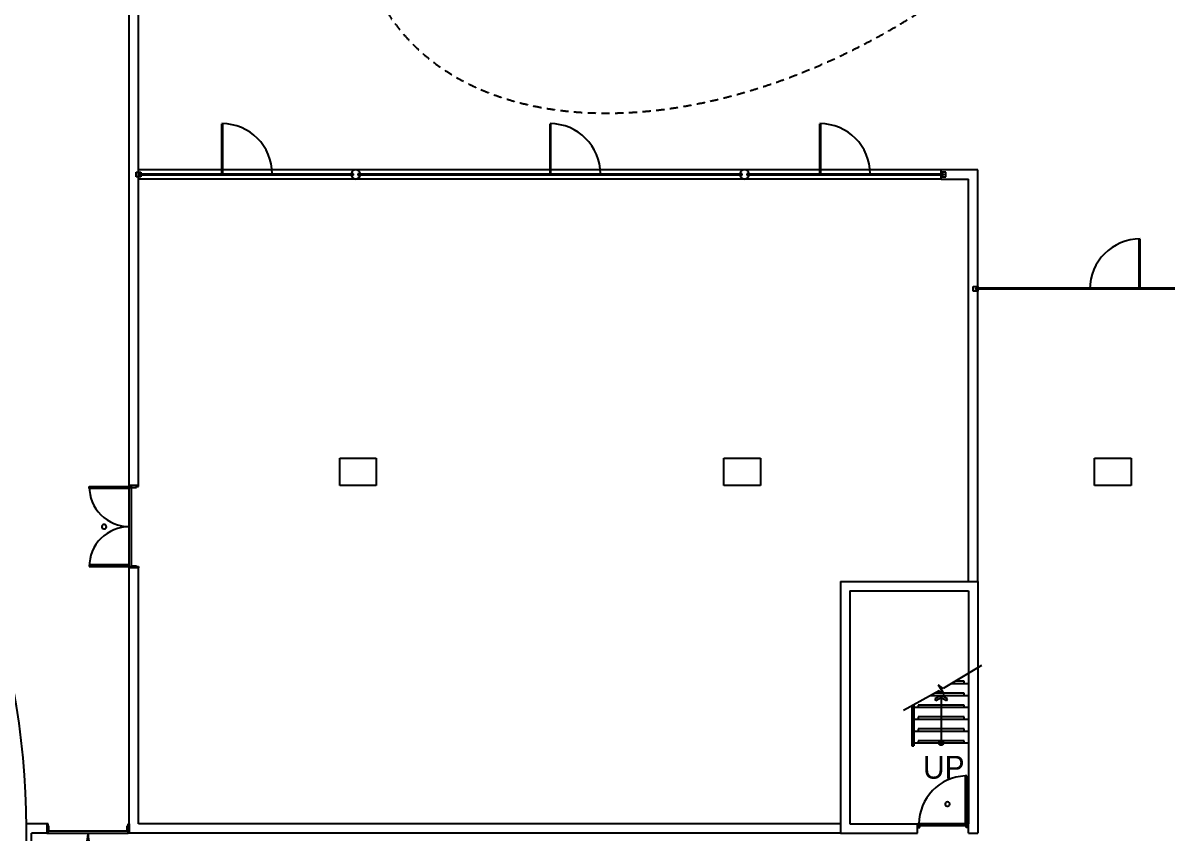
# Model space of a CAD drawing. Header units: millimetres. Extents: x -7718 to 421089, y 87466 to 341395.
# Drawn here: x 132127 to 157143, y 194709 to 212422 of the extents above; entities that cross this region are included whole.
import ezdxf
from ezdxf.enums import TextEntityAlignment as Align

# ---------------------------------------------------------------- set-up
doc = ezdxf.new("R2010")
doc.units = ezdxf.units.MM
doc.header["$LTSCALE"] = 200
doc.header["$MEASUREMENT"] = 0
doc.linetypes.add('HID', pattern=[5, 3, -2])
doc.layers.add('e-plan', color=9, linetype='CONTINUOUS')
doc.styles.add('kiahn', font='HY울릉도L.TTF')

msp = doc.modelspace()

# ---------------------------------------------------------------- linework, layer by layer
at = {"layer": 'e-plan'}
for p, q in [((134453, 202309), (134453, 215499)), ((134653, 202309), (134653, 215499)), ((136478, 209119), (136478, 210217)), ((136478, 210217), (136498, 210217)), ((136498, 209119), (136498, 210217)), ((143653, 209119), (143653, 210217)), ((143653, 210217), (143673, 210217)), ((143673, 209119), (143673, 210217)), ((149552, 209119), (149552, 210217)), ((149552, 210217), (149572, 210217)), ((149572, 209119), (149572, 210217)), ((134603, 209124), (134603, 209159)), ((134603, 209159), (134703, 209159)), ((152203, 209209), (134653, 209209)), ((134703, 209159), (134703, 209124)), ((153003, 209209), (152203, 209209)), ((152203, 209009), (152203, 209209)), ((152303, 209159), (152203, 209159)), ((152203, 209159), (152203, 209124)), ((152303, 209124), (152303, 209159)), ((153003, 200209), (153003, 209209)), ((134603, 209094), (134603, 209124)), ((134603, 209059), (134603, 209094)), ((134703, 209059), (134603, 209059)), ((134703, 209124), (134653, 209124)), ((134653, 209124), (134653, 209094)), ((134653, 209119), (139354, 209119)), ((134653, 209099), (139354, 209099)), ((134653, 209094), (134703, 209094)), ((152203, 209009), (134653, 209009)), ((134703, 209094), (134703, 209059)), ((136478, 209119), (136498, 209119)), ((139354, 209124), (139304, 209124)), ((139304, 209094), (139354, 209094)), ((139354, 209094), (139354, 209124)), ((139501, 209124), (139451, 209124)), ((139451, 209124), (139451, 209094)), ((139451, 209119), (147854, 209119)), ((139451, 209099), (147854, 209099)), ((139451, 209094), (139501, 209094)), ((143653, 209119), (143673, 209119)), ((147854, 209124), (147804, 209124)), ((147804, 209094), (147854, 209094)), ((147854, 209094), (147854, 209124)), ((148001, 209124), (147951, 209124)), ((147951, 209124), (147951, 209094)), ((147951, 209119), (152253, 209119)), ((147951, 209099), (152253, 209099)), ((147951, 209094), (148001, 209094)), ((149552, 209119), (149572, 209119)), ((152203, 209124), (152253, 209124)), ((152253, 209094), (152203, 209094)), ((152203, 209094), (152203, 209059)), ((152203, 209059), (152303, 209059)), ((152203, 209009), (152803, 209009)), ((152253, 209124), (152253, 209094)), ((152303, 209094), (152303, 209124)), ((152303, 209059), (152303, 209094)), ((152803, 200209), (152803, 209009)), ((156533, 206599), (156533, 207697)), ((156553, 207697), (156533, 207697)), ((156553, 206599), (156553, 207697)), ((152903, 206624), (152903, 206659)), ((152903, 206659), (153003, 206659)), ((153003, 206659), (153003, 206624)), ((152903, 206594), (152903, 206624)), ((152903, 206559), (152903, 206594)), ((153003, 206559), (152903, 206559)), ((153003, 206624), (152953, 206624)), ((152953, 206624), (152953, 206594)), ((158753, 206619), (152953, 206619)), ((158753, 206599), (152953, 206599)), ((152953, 206594), (153003, 206594)), ((153003, 206594), (153003, 206559)), ((156553, 206599), (156533, 206599)), ((133578, 202284), (134453, 202284)), ((133578, 202244), (133578, 202284)), ((134453, 202244), (133578, 202244)), ((134653, 202309), (134453, 202309)), ((134453, 202309), (134453, 202284)), ((134453, 200534), (134453, 202284)), ((134453, 202284), (134493, 202284)), ((134453, 202284), (134453, 202244)), ((134493, 202284), (134493, 202264)), ((134493, 202264), (134493, 200554)), ((134493, 202264), (134613, 202264)), ((134613, 202264), (134613, 202284)), ((134613, 202284), (134653, 202284)), ((134653, 202284), (134653, 202309)), ((134453, 200574), (133578, 200574)), ((133578, 200574), (133578, 200534)), ((133578, 200534), (134453, 200534)), ((134453, 200534), (134453, 200574)), ((134453, 200509), (134453, 200534)), ((134453, 200534), (134493, 200534)), ((134453, 194709), (134453, 200509)), ((134653, 200509), (134453, 200509)), ((134493, 200534), (134493, 200554)), ((134493, 200554), (134613, 200554)), ((134613, 200554), (134613, 200534)), ((134613, 200534), (134653, 200534)), ((134653, 200534), (134653, 200509)), ((134653, 194909), (134653, 200509)), ((150003, 200209), (150003, 194709)), ((150003, 200209), (153003, 200209)), ((150003, 200209), (150003, 194709)), ((150003, 200209), (153003, 200209)), ((153003, 200209), (153003, 194709)), ((153003, 200209), (153003, 194709)), ((150203, 200009), (150203, 194909)), ((150203, 200009), (152803, 200009)), ((150203, 200009), (150203, 194909)), ((150203, 200009), (152803, 200009)), ((152803, 200009), (152803, 194909)), ((152803, 200009), (152803, 194909)), ((153088, 198376), (152246, 197869)), ((153088, 198376), (152246, 197869)), ((152246, 197869), (152140, 197952)), ((152140, 197952), (152265, 197745)), ((152246, 197869), (152140, 197952)), ((152140, 197952), (152265, 197745)), ((152428, 197979), (152803, 197979)), ((152428, 197979), (152803, 197979)), ((152703, 198029), (152511, 198029)), ((152703, 198029), (152511, 198029)), ((152703, 197979), (152703, 198029)), ((152703, 197979), (152703, 198029)), ((152159, 197819), (151376, 197386)), ((152159, 197819), (151376, 197386)), ((151978, 197719), (152803, 197719)), ((151978, 197719), (152803, 197719)), ((152203, 197719), (152063, 197641)), ((152203, 197719), (152063, 197641)), ((152063, 197641), (152086, 197608)), ((152063, 197641), (152086, 197608)), ((152703, 197769), (152069, 197769)), ((152703, 197769), (152069, 197769)), ((152086, 197608), (152203, 197674)), ((152086, 197608), (152203, 197674)), ((152265, 197745), (152159, 197819)), ((152265, 197745), (152159, 197819)), ((152338, 197641), (152203, 197719)), ((152203, 197719), (152203, 196679)), ((152338, 197641), (152203, 197719)), ((152203, 197719), (152203, 196679)), ((152203, 197674), (152319, 197608)), ((152203, 197674), (152319, 197608)), ((152319, 197608), (152338, 197641)), ((152319, 197608), (152338, 197641)), ((152703, 197719), (152703, 197769)), ((152703, 197719), (152703, 197769)), ((151563, 197489), (151563, 196614)), ((151563, 197489), (151563, 196614)), ((151603, 197511), (151603, 196614)), ((151603, 197511), (151603, 196614)), ((151603, 197459), (152803, 197459)), ((151603, 197459), (152803, 197459)), ((152703, 197509), (151703, 197509)), ((151703, 197509), (151703, 197459)), ((152703, 197509), (151703, 197509)), ((151703, 197509), (151703, 197459)), ((152703, 197459), (152703, 197509)), ((152703, 197459), (152703, 197509)), ((151603, 197199), (152803, 197199)), ((151603, 197199), (152803, 197199)), ((152703, 197249), (151703, 197249)), ((151703, 197249), (151703, 197199)), ((152703, 197249), (151703, 197249)), ((151703, 197249), (151703, 197199)), ((152703, 197199), (152703, 197249)), ((152703, 197199), (152703, 197249)), ((151603, 196939), (152803, 196939)), ((151603, 196939), (152803, 196939)), ((152703, 196989), (151703, 196989)), ((151703, 196989), (151703, 196939)), ((152703, 196989), (151703, 196989)), ((151703, 196989), (151703, 196939)), ((152703, 196939), (152703, 196989)), ((152703, 196939), (152703, 196989)), ((151603, 196679), (152803, 196679)), ((151603, 196679), (152803, 196679)), ((152703, 196729), (151703, 196729)), ((151703, 196729), (151703, 196679)), ((152703, 196729), (151703, 196729)), ((151703, 196729), (151703, 196679)), ((152703, 196679), (152703, 196729)), ((152703, 196679), (152703, 196729)), ((151563, 196614), (151603, 196614)), ((151563, 196614), (151603, 196614)), ((152767, 195958), (152727, 195958)), ((152727, 195958), (152728, 194909)), ((152768, 194909), (152767, 195958)), ((132653, 194909), (132202, 194909)), ((132678, 194909), (132653, 194909)), ((132653, 194909), (132653, 194709)), ((132678, 194869), (132678, 194909)), ((132698, 194869), (132678, 194869)), ((132698, 194749), (132698, 194869)), ((134408, 194869), (134428, 194869)), ((134408, 194749), (134408, 194869)), ((134428, 194869), (134428, 194909)), ((134428, 194909), (134453, 194909)), ((134453, 194909), (134453, 194709)), ((150003, 194909), (134653, 194909)), ((150203, 194909), (151683, 194909)), ((150203, 194909), (151683, 194909)), ((151683, 194709), (151683, 194909)), ((151683, 194709), (151683, 194909)), ((151718, 194909), (151693, 194909)), ((151693, 194909), (151693, 194829)), ((152768, 194909), (151718, 194909)), ((151718, 194869), (151718, 194909)), ((151738, 194869), (151718, 194869)), ((152748, 194869), (151738, 194869)), ((151738, 194829), (151738, 194869)), ((152728, 194909), (152768, 194909)), ((152748, 194829), (152748, 194869)), ((152748, 194869), (152768, 194869)), ((152768, 194869), (152768, 194909)), ((152768, 194909), (152793, 194909)), ((152793, 194909), (152793, 194829)), ((152803, 194709), (152803, 194909)), ((152803, 194709), (152803, 194909)), ((132203, 192309), (132203, 194822)), ((132313, 192419), (132313, 194709)), ((132653, 194709), (132313, 194709)), ((132653, 194709), (132678, 194709)), ((132678, 194709), (132678, 194749)), ((132678, 194749), (132698, 194749)), ((132678, 194709), (134428, 194709)), ((134408, 194749), (132698, 194749)), ((134428, 194749), (134408, 194749)), ((134428, 194709), (134428, 194749)), ((134453, 194709), (134428, 194709)), ((150003, 194709), (134453, 194709)), ((150003, 194709), (151683, 194709)), ((150003, 194709), (151683, 194709)), ((151693, 194829), (151738, 194829)), ((152793, 194829), (152748, 194829)), ((152803, 194709), (153003, 194709)), ((152803, 194709), (153003, 194709))]:
    msp.add_line(p, q, dxfattribs=at)
at = {"layer": 'e-plan', "ltscale": 0.5}
for p, q in [((139053, 202909), (139853, 202909)), ((139053, 202309), (139053, 202909)), ((139853, 202909), (139853, 202309)), ((147453, 202909), (148253, 202909)), ((147453, 202309), (147453, 202909)), ((148253, 202909), (148253, 202309)), ((155553, 202909), (156353, 202909)), ((155553, 202309), (155553, 202909)), ((156353, 202909), (156353, 202309)), ((139853, 202309), (139053, 202309)), ((148253, 202309), (147453, 202309)), ((156353, 202309), (155553, 202309))]:
    msp.add_line(p, q, dxfattribs=at)
at = {"layer": 'e-plan'}
msp.add_circle((152203, 196679), 50, dxfattribs=at)
msp.add_circle((152203, 196679), 50, dxfattribs=at)
for centre, radius, start, end in [((115903, 194822), 16300, 0, 83.3199), ((136478, 209119), 1100, 0.0001, 90), ((143653, 209119), 1100, 0.0001, 90), ((149552, 209119), 1100, 0.0001, 90), ((139403, 209109), 100, 8.6161, 171.3839), ((147903, 209109), 100, 8.6161, 171.3839), ((139403, 209109), 100, 188.6378, 351.3622), ((147903, 209109), 100, 188.6378, 351.3622), ((156553, 206599), 1100, 90, 179.9999), ((134453, 202284), 875, 180, 270.0002), ((134453, 200534), 875, 89.9999, 180.0001), ((133903, 201409), 50, 60, 240), ((133903, 201409), 50, 240, 60), ((152768, 194909), 1050, 92.1937, 180), ((152339, 195345), 50, 150, 330), ((152339, 195345), 50, 330, 150), ((132678, 194709), 875, 269.9999, 0.0001), ((134428, 194709), 875, 179.9998, 270)]:
    msp.add_arc(centre, radius, start, end, dxfattribs=at)
at = {"layer": 'e-plan', "linetype": 'HID', "ltscale": 0.3}
msp.add_ellipse((148552, 218346), major_axis=(-8376, -5820), ratio=0.637255, start_param=6.167273, end_param=8.115815, dxfattribs=at)

# ---------------------------------------------------------------- texts
at = {"layer": 'e-plan', "style": 'kiahn'}
msp.add_text('UP', height=500, dxfattribs=at).set_placement((152715, 195898), align=Align.RIGHT)
msp.add_text('UP', height=500, dxfattribs=at).set_placement((152715, 195898), align=Align.RIGHT)

doc.saveas('drawing.dxf')
